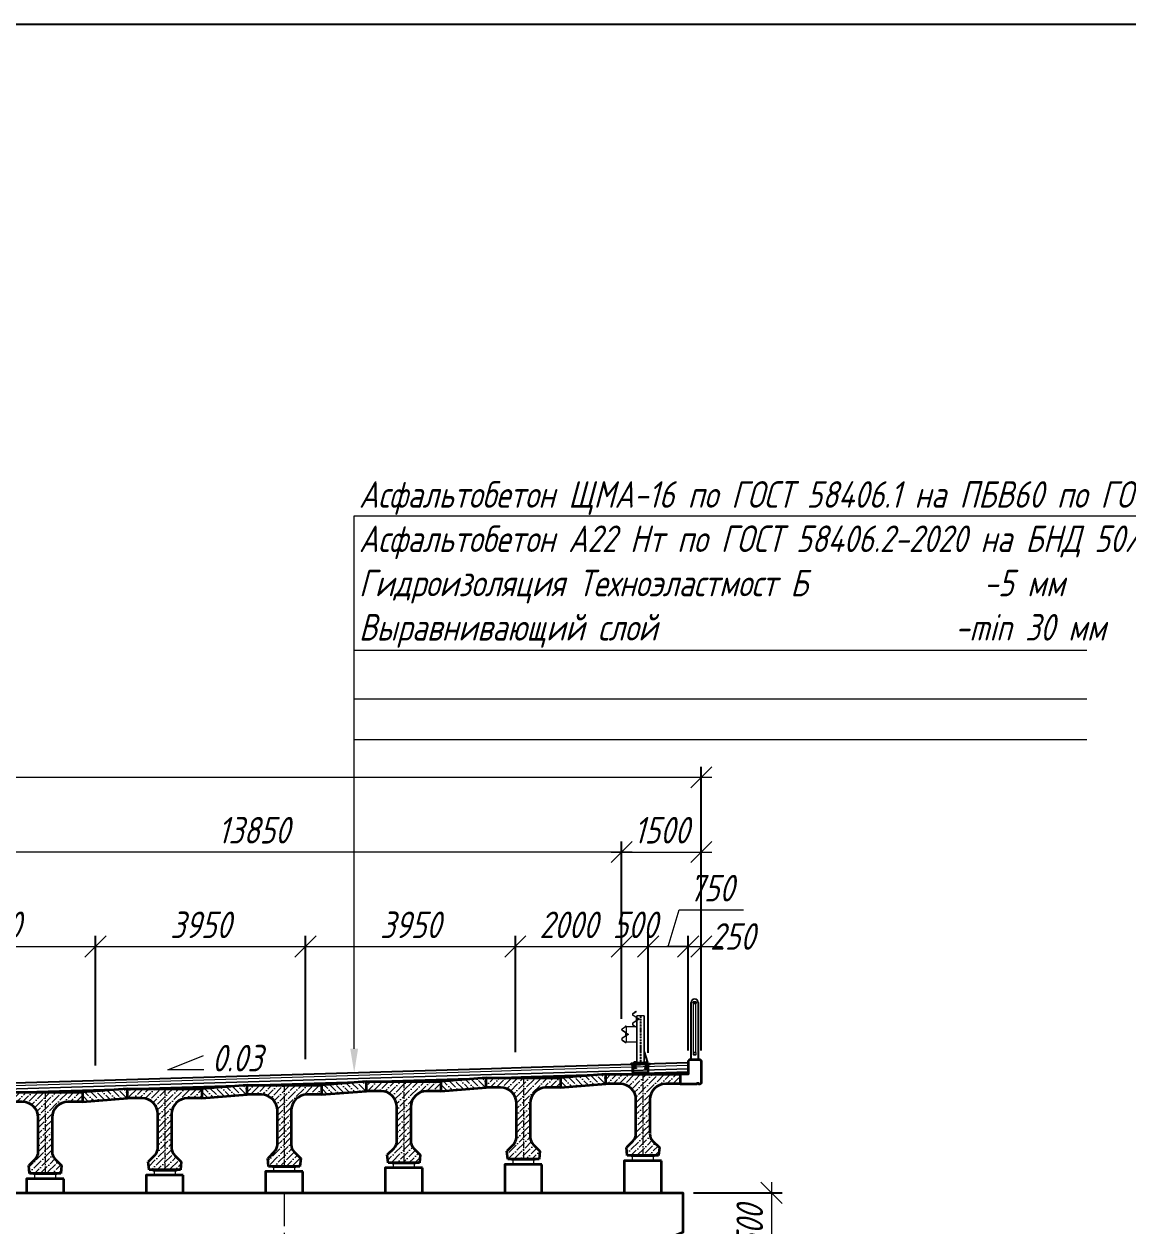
# Model space of a CAD drawing. Header units: millimetres. Extents: x 263685 to 14136308, y -2404013 to 2433772.
# Drawn here: x 7314400 to 7335177, y 38347 to 60973 of the extents above; entities that cross this region are included whole.
import ezdxf
from ezdxf import colors
from ezdxf.entities.mleader import LeaderData, LeaderLine
from ezdxf.math import Vec2, Vec3

# ---------------------------------------------------------------- set-up
doc = ezdxf.new("R2010")
doc.units = ezdxf.units.MM
for name, pattern in [('ACAD_ISO02W100', [15, 12, -3]), ('ACAD_ISO10W100', [18.5, 12, -3, 0.5, -3]), ('осевая', [2, 1.25, -0.25, 0.25, -0.25])]:
    doc.linetypes.add(name, pattern=pattern)
for name, color, linetype, lineweight in [('04_Невидимые', 3, 'Continuous', 13), ('1-Бетон', 106, 'Continuous', 35), ('1-Металл', 4, 'Continuous', 30), ('1-Тонкая', 5, 'Continuous', 20), ('1-Штриховка', 8, 'Continuous', 9), ('Б-Перила', 3, 'Continuous', 20), ('ИС_TXT', 4, 'Continuous', 18), ('ИС_Выноска', 3, 'Continuous', 18), ('ИС_Ось', 3, 'осевая', 18), ('ИС_Разм', 3, 'Continuous', 18), ('ИС_Размер', 3, 'Continuous', 18)]:
    doc.layers.add(name, color=color, linetype=linetype, lineweight=lineweight)
doc.layers.add('Красный поперечник', color=1, linetype='Continuous')
doc.styles.add('0', font='isocpeur.ttf', dxfattribs={"width": 0.8, "oblique": 15})
doc.styles.add('ISOCPEUR', font='isocpeur.ttf', dxfattribs={"width": 0.8, "oblique": 15, "height": 2.5})
doc.dimstyles.new('М200', dxfattribs={"dimscale": 200, "dimtxt": 2.5, "dimasz": 2, "dimexe": 1, "dimexo": 1, "dimgap": 0.8, "dimtad": 1, "dimdec": 0, "dimzin": 0, "dimdsep": 46, "dimtxsty": '0', "dimblk": 'OBLIQUE', "dimcen": 0.09, "dimdle": 1, "dimclrd": 256, "dimclre": 256, "dimclrt": 256, "dimadec": 4, "dimazin": 0, "dimtfac": 1, "dimtdec": 0, "dimtmove": 1, "dimatfit": 2, "dimfxl": 1, "dimtolj": 1, "dimtzin": 0, "dimlwd": -1, "dimarcsym": 0})

# ---------------------------------------------------------------- blocks, each defined once
blk = doc.blocks.new('1530')
at = {"layer": '1-Штриховка'}
h = blk.add_hatch(dxfattribs=at)
h.set_pattern_fill('ANSI36', color=256, scale=25, style=0)
h.set_pattern_definition([(45, (-1571632.81, 568569.22), (42.0949506, 154.348152), [198.4375, -39.6875, 0, -39.6875])])
h.paths.add_polyline_path([(130, -480), (130, -1117, 0.198927), (189, -1259), (310, -1380), (295, -1530), (-295, -1530), (-310, -1380), (-189, -1259, 0.198898), (-130, -1117), (-130, -480, 0.414214), (-430, -180), (-700, -180), (-700, 0), (700, 0), (700, -180), (430, -180, 0.414224)])
at = {"layer": '1-Бетон'}
for p, q in [((-700, 0), (700, 0)), ((-700, -180), (-700, 0)), ((-430, -180), (-700, -180)), ((700, -180), (430, -180)), ((700, 0), (700, -180)), ((-130, -1117), (-130, -480)), ((130, -480), (130, -1117)), ((-189, -1259), (-310, -1380)), ((189, -1259), (310, -1380)), ((-295, -1530), (-310, -1380)), ((295, -1530), (-295, -1530)), ((310, -1380), (295, -1530))]:
    blk.add_line(p, q, dxfattribs=at)
for centre, radius, start, end in [((-430, -480), 300, 0, 90), ((430, -480), 300, 90, 180), ((-330, -1117), 200, 315.0289, 359.9744), ((330, -1117), 200, 180.0256, 224.9711)]:
    blk.add_arc(centre, radius, start, end, dxfattribs=at)
at = {"layer": 'ИС_Ось', "ltscale": 100}
blk.add_line((0, 0), (0, -1530), dxfattribs=at)
blk = doc.blocks.new('БР09')
at = {"lineweight": 15}
for p, q in [((-783, 48), (-724, 91)), ((-722, -28), (-783, 15)), ((-780, 45), (-722, 88)), ((-720, -25), (-780, 18)), ((-709, -874), (-709, 6)), ((-569, 6), (-709, 6)), ((-702, -874), (-702, 6)), ((-576, 6), (-576, -874)), ((-569, 6), (-569, -874)), ((-985, -237), (-924, -193)), ((-982, -240), (-922, -196)), ((-911, -188), (-917, -189)), ((-910, -192), (-916, -193)), ((-911, -188), (-910, -192)), ((-709, -204), (-911, -204)), ((-911, -204), (-911, -484)), ((-907, -204), (-907, -484)), ((-722, -90), (-783, -133)), ((-783, -166), (-734, -202)), ((-720, -93), (-780, -136)), ((-780, -163), (-732, -199)), ((-713, -44), (-713, -74)), ((-699, -37), (-702, -37)), ((-702, -37), (-702, -81)), ((-702, -81), (-699, -81)), ((-699, -81), (-699, -37)), ((-684, -46), (-699, -46)), ((-688, -54), (-699, -54)), ((-688, -65), (-699, -65)), ((-684, -72), (-699, -72)), ((-684, -46), (-690, -46)), ((-684, -72), (-690, -72)), ((-683, -49), (-683, -69)), ((-683, -49), (-683, -69)), ((-675, -46), (-682, -46)), ((-675, -72), (-682, -72)), ((-674, -49), (-674, -69)), ((-662, -54), (-674, -54)), ((-662, -65), (-674, -65)), ((-662, -54), (-662, -65)), ((-924, -313), (-985, -270)), ((-924, -375), (-985, -418)), ((-985, -451), (-924, -496)), ((-922, -310), (-982, -267)), ((-922, -378), (-982, -421)), ((-982, -448), (-922, -492)), ((-915, -329), (-915, -359)), ((-917, -499), (-911, -500)), ((-916, -495), (-910, -496)), ((-911, -484), (-709, -484)), ((-911, -500), (-910, -496)), ((-755, -874), (-755, -864)), ((-723, -864), (-755, -864)), ((-755, -874), (-755, -864)), ((-729, -864), (-755, -864)), ((-739, -874), (-755, -874)), ((-723, -874), (-755, -874)), ((-746, -874), (-746, -864)), ((-746, -874), (-746, -864)), ((-746, -874), (-746, -864)), ((-746, -874), (-746, -864)), ((-732, -874), (-732, -864)), ((-732, -874), (-732, -864)), ((-732, -874), (-732, -864)), ((-732, -874), (-732, -864)), ((-732, -874), (-732, -864)), ((-732, -874), (-732, -864)), ((-732, -874), (-732, -864)), ((-732, -874), (-732, -864)), ((-732, -874), (-732, -864)), ((-732, -874), (-732, -864)), ((-725, -864), (-729, -864)), ((-723, -872), (-723, -864)), ((-723, -874), (-723, -866)), ((-723, -874), (-723, -866)), ((-723, -872), (-723, -866)), ((-723, -874), (-723, -866)), ((-723, -874), (-723, -866)), ((-555, -872), (-555, -864)), ((-555, -864), (-523, -864)), ((-555, -874), (-555, -866)), ((-555, -874), (-555, -866)), ((-555, -872), (-555, -866)), ((-555, -874), (-555, -866)), ((-555, -874), (-555, -866)), ((-555, -874), (-523, -874)), ((-553, -864), (-549, -864)), ((-549, -864), (-523, -864)), ((-546, -874), (-546, -864)), ((-546, -874), (-546, -864)), ((-546, -874), (-546, -864)), ((-546, -874), (-546, -864)), ((-546, -874), (-546, -864)), ((-546, -874), (-546, -864)), ((-546, -874), (-546, -864)), ((-546, -874), (-546, -864)), ((-546, -874), (-546, -864)), ((-546, -874), (-546, -864)), ((-539, -874), (-523, -874)), ((-532, -874), (-532, -864)), ((-532, -874), (-532, -864)), ((-532, -874), (-532, -864)), ((-532, -874), (-532, -864)), ((-523, -874), (-523, -864)), ((-523, -874), (-523, -864))]:
    blk.add_line(p, q, dxfattribs=at)
for p, q in [((-724, 91), (-722, 88)), ((-734, -202), (-732, -199))]:
    blk.add_line(p, q)
at = {"lineweight": 15, "ltscale": 5}
for p, q in [((-904, -322), (-907, -322)), ((-907, -322), (-907, -366)), ((-907, -366), (-904, -366)), ((-904, -366), (-904, -322))]:
    blk.add_line(p, q, dxfattribs=at)
at = {"color": 7, "lineweight": 15}
for p, q in [((-890, -331), (-904, -331)), ((-893, -339), (-904, -339)), ((-893, -350), (-904, -350)), ((-890, -357), (-904, -357)), ((-890, -331), (-895, -331)), ((-890, -357), (-895, -357)), ((-889, -334), (-889, -354)), ((-889, -334), (-889, -354)), ((-881, -331), (-888, -331)), ((-881, -357), (-888, -357)), ((-880, -334), (-880, -354)), ((-868, -339), (-880, -339)), ((-868, -350), (-880, -350)), ((-868, -339), (-868, -350))]:
    blk.add_line(p, q, dxfattribs=at)
at = {"color": 3, "linetype": 'ACAD_ISO02W100', "lineweight": 15, "ltscale": 2}
for p, q in [((-752, -894), (-752, -914)), ((-750, -894), (-750, -914)), ((-728, -894), (-728, -914)), ((-726, -894), (-726, -914)), ((-552, -894), (-552, -914)), ((-550, -894), (-550, -914)), ((-528, -894), (-528, -914)), ((-526, -894), (-526, -914)), ((-751, -914), (-751, -974)), ((-727, -914), (-727, -974)), ((-551, -914), (-551, -974)), ((-527, -914), (-527, -974))]:
    blk.add_line(p, q, dxfattribs=at)
at = {"linetype": 'ACAD_ISO10W100', "ltscale": 2.5}
for p, q in [((-739, -888), (-739, -986)), ((-539, -888), (-539, -986))]:
    blk.add_line(p, q, dxfattribs=at)
at = {"linetype": 'Continuous'}
for p, q in [((-789, -1064), (-789, -914)), ((-489, -1064), (-789, -1064)), ((-779, -914), (-779, -1064)), ((-499, -914), (-499, -1064)), ((-489, -1064), (-489, -914))]:
    blk.add_line(p, q, dxfattribs=at)
at = {"linetype": 'ACAD_ISO10W100', "ltscale": 3}
blk.add_lwpolyline([(-639, 6), (-639, -874)], dxfattribs=at)
at = {"lineweight": 15}
blk.add_lwpolyline([(-713, -44), (-716, -44, 0.414214), (-722, -50), (-722, -57), (-719, -57), (-719, -61), (-722, -61), (-722, -68, 0.414214), (-716, -74), (-713, -74), (-713, -44)], format="xyb", dxfattribs=at)
at = {"color": 7, "lineweight": 15}
blk.add_lwpolyline([(-915, -329), (-918, -329, 0.414214), (-924, -335), (-924, -342), (-921, -342), (-921, -346), (-924, -346), (-924, -353, 0.414214), (-918, -359), (-915, -359), (-915, -329)], format="xyb", dxfattribs=at)
blk.add_lwpolyline([(-569, -676), (-509, -874)])
at = {"linetype": 'Continuous'}
for points in [[(-639, -894), (-814, -894), (-814, -914), (-639, -914)], [(-639, -894), (-464, -894), (-464, -914), (-639, -914)]]:
    blk.add_lwpolyline(points, dxfattribs=at)
blk.add_lwpolyline([(-464, -914), (-814, -914), (-814, -894), (-464, -894)], close=True, dxfattribs=at)
at = {"lineweight": 15}
blk.add_lwpolyline([(-779, -894), (-499, -894), (-499, -874), (-779, -874)], close=True, dxfattribs=at)
at = {"color": 3, "linetype": 'ACAD_ISO02W100', "lineweight": 15, "ltscale": 2}
for points in [[(-764, -974), (-714, -974), (-714, -984), (-764, -984)], [(-753, -914), (-725, -914), (-725, -974), (-753, -974)], [(-514, -974), (-564, -974), (-564, -984), (-514, -984)], [(-525, -914), (-553, -914), (-553, -974), (-525, -974)]]:
    blk.add_lwpolyline(points, close=True, dxfattribs=at)
at = {"lineweight": 15}
for centre, radius, start, end in [((-772, 31), 20, 122.4532, 237.5468), ((-772, 31), 16, 122.4532, 237.5468), ((-913, -209), 20, 101.3099, 126.1874), ((-913, -209), 16, 101.3099, 126.1874), ((-772, -150), 20, 122.4532, 237.5468), ((-772, -150), 16, 122.4532, 237.5468), ((-733, -45), 20, 0, 57.5468), ((-733, -73), 20, 302.4532, 0), ((-733, -45), 24, 0, 57.5468), ((-733, -73), 24, 302.4532, 0), ((-974, -254), 20, 122.4532, 237.5468), ((-974, -254), 16, 122.4532, 237.5468), ((-935, -330), 20, 0, 57.5468), ((-935, -330), 24, 0, 57.5468), ((-913, -479), 20, 233.8126, 258.6901), ((-913, -479), 16, 233.8126, 258.6901), ((-753, -866), 2, 90, 180), ((-753, -872), 2, 180, 270), ((-748, -866), 2, 0, 90), ((-748, -872), 2, 270, 0), ((-744, -866), 2, 90, 180), ((-744, -872), 2, 180, 270), ((-734, -866), 2, 0, 90), ((-734, -872), 2, 270, 0), ((-730, -866), 2, 90, 180), ((-730, -872), 2, 180, 270), ((-725, -866), 2, 359.9996, 90), ((-725, -872), 2, 270, 0), ((-553, -866), 2, 90, 180.0004), ((-553, -872), 2, 180, 270), ((-548, -866), 2, 0, 90), ((-548, -872), 2, 270, 0), ((-544, -866), 2, 90, 180), ((-544, -872), 2, 180, 270), ((-534, -866), 2, 0, 90), ((-534, -872), 2, 270, 0), ((-530, -866), 2, 90, 180), ((-530, -872), 2, 180, 270), ((-525, -866), 2, 0, 90), ((-525, -872), 2, 270, 0)]:
    blk.add_arc(centre, radius, start, end, dxfattribs=at)
at = {"lineweight": 15, "ltscale": 0.2}
for centre, radius, start, end in [((-974, -435), 20, 122.4532, 237.5468), ((-974, -435), 16, 122.4532, 237.5468), ((-935, -358), 20, 302.4532, 0), ((-935, -358), 24, 302.4532, 0)]:
    blk.add_arc(centre, radius, start, end, dxfattribs=at)
at = {"lineweight": 15, "extrusion": (0, 0, -1)}
for centre, major_axis, start_param, end_param in [((-688, -49), (-3.23, 3.23), 2.356194, 3.926991), ((-688, -58), (3.23, 3.23), -0.785398, 0.785398), ((-688, -60), (-3.23, 3.23), 2.356194, 3.926991), ((-688, -69), (3.23, 3.23), -0.785398, 0.785398), ((-688, -49), (-3.23, 3.23), 1.691386, 2.356194), ((-688, -69), (3.23, 3.23), 0.785398, 1.450207), ((-679, -49), (3.23, 3.23), 3.926991, 4.5918), ((-679, -49), (-3.23, 3.23), 3.926991, 5.497787), ((-679, -58), (3.23, 3.23), 3.926991, 5.497787), ((-679, -60), (-3.23, 3.23), 3.926991, 5.497787), ((-679, -69), (3.23, 3.23), 3.926991, 5.497787), ((-679, -69), (-3.23, 3.23), 4.832978, 5.497787), ((-679, -49), (3.23, 3.23), 0.785398, 2.356194), ((-679, -58), (-3.23, 3.23), 0.785398, 2.356194), ((-679, -60), (3.23, 3.23), 0.785398, 2.356194), ((-679, -69), (-3.23, 3.23), 0.785398, 2.356194), ((-679, -49), (-3.23, 3.23), 1.691386, 2.356194), ((-679, -69), (3.23, 3.23), 0.785398, 1.450207)]:
    blk.add_ellipse(centre, major_axis=major_axis, ratio=1, start_param=start_param, end_param=end_param, dxfattribs=at)
at = {"color": 7, "lineweight": 15, "extrusion": (0, 0, -1)}
for centre, major_axis, start_param, end_param in [((-893, -334), (-3.23, 3.23), 2.356194, 3.926991), ((-893, -343), (3.23, 3.23), -0.785398, 0.785398), ((-893, -345), (-3.23, 3.23), 2.356194, 3.926991), ((-893, -354), (3.23, 3.23), -0.785398, 0.785398), ((-893, -334), (-3.23, 3.23), 1.691386, 2.356194), ((-893, -354), (3.23, 3.23), 0.785398, 1.450207), ((-884, -334), (3.23, 3.23), 3.926991, 4.5918), ((-884, -334), (-3.23, 3.23), 3.926991, 5.497787), ((-884, -343), (3.23, 3.23), 3.926991, 5.497787), ((-884, -345), (-3.23, 3.23), 3.926991, 5.497787), ((-884, -354), (3.23, 3.23), 3.926991, 5.497787), ((-884, -354), (-3.23, 3.23), 4.832978, 5.497787), ((-884, -334), (3.23, 3.23), 0.785398, 2.356194), ((-884, -343), (-3.23, 3.23), 0.785398, 2.356194), ((-884, -345), (3.23, 3.23), 0.785398, 2.356194), ((-884, -354), (-3.23, 3.23), 0.785398, 2.356194), ((-884, -334), (-3.23, 3.23), 1.691386, 2.356194), ((-884, -354), (3.23, 3.23), 0.785398, 1.450207)]:
    blk.add_ellipse(centre, major_axis=major_axis, ratio=1, start_param=start_param, end_param=end_param, dxfattribs=at)
blk = doc.blocks.new('_OBLIQUE')
at = {"color": 0, "linetype": 'ByBlock', "lineweight": -2}
blk.add_line((0.5, 0.5), (-0.5, -0.5), dxfattribs=at)
blk = doc.blocks.new('*D1061')
at = {"layer": 'Defpoints', "color": 0, "linetype": 'Continuous', "transparency": 16777216}
for p in [(7315747, 43606), (7311797, 41061), (7315747, 41167)]:
    blk.add_point(p, dxfattribs=at)
at = {"layer": 'ИС_Размер', "lineweight": -2, "transparency": 16777216}
for p, q in [((7311797, 41261), (7311797, 43806)), ((7315747, 41367), (7315747, 43806))]:
    blk.add_line(p, q, dxfattribs=at)
at = {"layer": 'ИС_Размер', "transparency": 16777216}
blk.add_line((7311597, 43606), (7315947, 43606), dxfattribs=at)
at = {"layer": 'ИС_Размер', "linetype": 'Continuous', "transparency": 16777216, "xscale": 400, "yscale": 400, "zscale": 400, "rotation": 180}
blk.add_blockref('_OBLIQUE', (7311797, 43606), dxfattribs=at)
at = {"layer": 'ИС_Размер', "linetype": 'Continuous', "transparency": 16777216, "xscale": 400, "yscale": 400, "zscale": 400}
blk.add_blockref('_OBLIQUE', (7315747, 43606), dxfattribs=at)
at = {"layer": 'ИС_Размер', "linetype": 'Continuous', "transparency": 16777216, "insert": (7313772, 44016), "char_height": 500, "attachment_point": 5, "style": '0'}
blk.add_mtext('\\A1;3950', dxfattribs=at)
blk = doc.blocks.new('*D1062')
at = {"layer": 'Defpoints', "color": 0, "linetype": 'Continuous', "transparency": 16777216}
for p in [(7319697, 43606), (7319697, 41290), (7315747, 41167)]:
    blk.add_point(p, dxfattribs=at)
at = {"layer": 'ИС_Размер', "lineweight": -2, "transparency": 16777216}
for p, q in [((7315747, 41367), (7315747, 43806)), ((7319697, 41490), (7319697, 43806))]:
    blk.add_line(p, q, dxfattribs=at)
at = {"layer": 'ИС_Размер', "transparency": 16777216}
blk.add_line((7315547, 43606), (7319897, 43606), dxfattribs=at)
at = {"layer": 'ИС_Размер', "linetype": 'Continuous', "transparency": 16777216, "xscale": 400, "yscale": 400, "zscale": 400, "rotation": 180}
blk.add_blockref('_OBLIQUE', (7315747, 43606), dxfattribs=at)
at = {"layer": 'ИС_Размер', "linetype": 'Continuous', "transparency": 16777216, "xscale": 400, "yscale": 400, "zscale": 400}
blk.add_blockref('_OBLIQUE', (7319697, 43606), dxfattribs=at)
at = {"layer": 'ИС_Размер', "linetype": 'Continuous', "transparency": 16777216, "insert": (7317722, 44016), "char_height": 500, "attachment_point": 5, "style": '0'}
blk.add_mtext('\\A1;3950', dxfattribs=at)
blk = doc.blocks.new('*D1063')
at = {"layer": 'Defpoints', "color": 0, "linetype": 'Continuous', "transparency": 16777216}
for p in [(7325647, 43606), (7325647, 42049), (7323647, 41417)]:
    blk.add_point(p, dxfattribs=at)
at = {"layer": 'ИС_Размер', "lineweight": -2, "transparency": 16777216}
for p, q in [((7323647, 41617), (7323647, 43806)), ((7325647, 42249), (7325647, 43806))]:
    blk.add_line(p, q, dxfattribs=at)
at = {"layer": 'ИС_Размер', "transparency": 16777216}
blk.add_line((7323447, 43606), (7325847, 43606), dxfattribs=at)
at = {"layer": 'ИС_Размер', "linetype": 'Continuous', "transparency": 16777216, "xscale": 400, "yscale": 400, "zscale": 400, "rotation": 180}
blk.add_blockref('_OBLIQUE', (7323647, 43606), dxfattribs=at)
at = {"layer": 'ИС_Размер', "linetype": 'Continuous', "transparency": 16777216, "xscale": 400, "yscale": 400, "zscale": 400}
blk.add_blockref('_OBLIQUE', (7325647, 43606), dxfattribs=at)
at = {"layer": 'ИС_Размер', "linetype": 'Continuous', "transparency": 16777216, "insert": (7324647, 44016), "char_height": 500, "attachment_point": 5, "style": '0'}
blk.add_mtext('\\A1;2000', dxfattribs=at)
blk = doc.blocks.new('*D1064')
at = {"layer": 'Defpoints', "color": 0, "transparency": 16777216}
for p in [(7327147, 43606), (7326897, 41452), (7327147, 41452)]:
    blk.add_point(p, dxfattribs=at)
at = {"layer": 'ИС_Размер', "lineweight": -2, "transparency": 16777216}
for p, q in [((7326897, 41652), (7326897, 43806)), ((7327147, 41652), (7327147, 43806))]:
    blk.add_line(p, q, dxfattribs=at)
at = {"layer": 'ИС_Размер', "transparency": 16777216}
for p, q in [((7326897, 43606), (7326497, 43606)), ((7326897, 43606), (7327147, 43606)), ((7327147, 43606), (7327547, 43606))]:
    blk.add_line(p, q, dxfattribs=at)
at = {"layer": 'ИС_Размер', "transparency": 16777216, "xscale": 400, "yscale": 400, "zscale": 400}
blk.add_blockref('_OBLIQUE', (7326897, 43606), dxfattribs=at)
at = {"layer": 'ИС_Размер', "transparency": 16777216, "xscale": 400, "yscale": 400, "zscale": 400, "rotation": 180}
blk.add_blockref('_OBLIQUE', (7327147, 43606), dxfattribs=at)
at = {"layer": 'ИС_Размер', "transparency": 16777216, "insert": (7327734, 43797), "char_height": 500, "attachment_point": 5, "style": '0'}
blk.add_mtext('\\A1;250', dxfattribs=at)
blk = doc.blocks.new('*D1065')
at = {"layer": 'Defpoints', "color": 0, "transparency": 16777216}
for p in [(7326147, 43606), (7325647, 42049), (7326147, 41409)]:
    blk.add_point(p, dxfattribs=at)
at = {"layer": 'ИС_Размер', "lineweight": -2, "transparency": 16777216}
for p, q in [((7325647, 42249), (7325647, 43806)), ((7326147, 41609), (7326147, 43806))]:
    blk.add_line(p, q, dxfattribs=at)
at = {"layer": 'ИС_Размер', "transparency": 16777216}
blk.add_line((7325447, 43606), (7326347, 43606), dxfattribs=at)
at = {"layer": 'ИС_Размер', "transparency": 16777216, "xscale": 400, "yscale": 400, "zscale": 400, "rotation": 180}
blk.add_blockref('_OBLIQUE', (7325647, 43606), dxfattribs=at)
at = {"layer": 'ИС_Размер', "transparency": 16777216, "xscale": 400, "yscale": 400, "zscale": 400}
blk.add_blockref('_OBLIQUE', (7326147, 43606), dxfattribs=at)
at = {"layer": 'ИС_Размер', "transparency": 16777216, "insert": (7325897, 44016), "char_height": 500, "attachment_point": 5, "style": '0'}
blk.add_mtext('\\A1;500', dxfattribs=at)
blk = doc.blocks.new('*D1066')
at = {"layer": 'Defpoints', "color": 0, "transparency": 16777216}
for p in [(7326897, 43606), (7326147, 41409), (7326897, 41452)]:
    blk.add_point(p, dxfattribs=at)
at = {"layer": 'ИС_Размер', "transparency": 16777216}
for p, q in [((7326522, 43606), (7326729, 44296)), ((7326729, 44296), (7327943, 44296)), ((7325947, 43606), (7327097, 43606))]:
    blk.add_line(p, q, dxfattribs=at)
at = {"layer": 'ИС_Размер', "lineweight": -2, "transparency": 16777216}
for p, q in [((7326147, 41609), (7326147, 43806)), ((7326897, 41652), (7326897, 43806))]:
    blk.add_line(p, q, dxfattribs=at)
at = {"layer": 'ИС_Размер', "transparency": 16777216, "xscale": 400, "yscale": 400, "zscale": 400, "rotation": 180}
blk.add_blockref('_OBLIQUE', (7326147, 43606), dxfattribs=at)
at = {"layer": 'ИС_Размер', "transparency": 16777216, "xscale": 400, "yscale": 400, "zscale": 400}
blk.add_blockref('_OBLIQUE', (7326897, 43606), dxfattribs=at)
at = {"layer": 'ИС_Размер', "transparency": 16777216, "insert": (7327336, 44706), "char_height": 500, "attachment_point": 5, "style": '0'}
blk.add_mtext('\\A1;750', dxfattribs=at)
blk = doc.blocks.new('*D1067')
at = {"layer": 'Defpoints', "color": 0, "linetype": 'Continuous', "transparency": 16777216}
for p in [(7327147, 46793), (7295697, 41553), (7327147, 41452)]:
    blk.add_point(p, dxfattribs=at)
at = {"layer": 'ИС_Размер', "lineweight": -2, "transparency": 16777216}
for p, q in [((7295697, 41753), (7295697, 46993)), ((7327147, 41652), (7327147, 46993))]:
    blk.add_line(p, q, dxfattribs=at)
at = {"layer": 'ИС_Размер', "transparency": 16777216}
blk.add_line((7295497, 46793), (7327347, 46793), dxfattribs=at)
at = {"layer": 'ИС_Размер', "linetype": 'Continuous', "transparency": 16777216, "xscale": 400, "yscale": 400, "zscale": 400, "rotation": 180}
blk.add_blockref('_OBLIQUE', (7295697, 46793), dxfattribs=at)
at = {"layer": 'ИС_Размер', "linetype": 'Continuous', "transparency": 16777216, "xscale": 400, "yscale": 400, "zscale": 400}
blk.add_blockref('_OBLIQUE', (7327147, 46793), dxfattribs=at)
at = {"layer": 'ИС_Размер', "linetype": 'Continuous', "transparency": 16777216, "insert": (7311422, 47203), "char_height": 500, "attachment_point": 5, "style": '0'}
blk.add_mtext('\\A1;31450', dxfattribs=at)
blk = doc.blocks.new('*D1068')
at = {"layer": 'Defpoints', "color": 0, "linetype": 'Continuous', "transparency": 16777216}
for p in [(7311797, 45387), (7325647, 42049), (7311797, 41061)]:
    blk.add_point(p, dxfattribs=at)
at = {"layer": 'ИС_Размер', "lineweight": -2, "transparency": 16777216}
for p, q in [((7311797, 41261), (7311797, 45587)), ((7325647, 42249), (7325647, 45587))]:
    blk.add_line(p, q, dxfattribs=at)
at = {"layer": 'ИС_Размер', "transparency": 16777216}
blk.add_line((7325847, 45387), (7311597, 45387), dxfattribs=at)
at = {"layer": 'ИС_Размер', "linetype": 'Continuous', "transparency": 16777216, "xscale": 400, "yscale": 400, "zscale": 400, "rotation": 180}
blk.add_blockref('_OBLIQUE', (7311797, 45387), dxfattribs=at)
at = {"layer": 'ИС_Размер', "linetype": 'Continuous', "transparency": 16777216, "xscale": 400, "yscale": 400, "zscale": 400}
blk.add_blockref('_OBLIQUE', (7325647, 45387), dxfattribs=at)
at = {"layer": 'ИС_Размер', "linetype": 'Continuous', "transparency": 16777216, "insert": (7318722, 45797), "char_height": 500, "attachment_point": 5, "style": '0'}
blk.add_mtext('\\A1;13850', dxfattribs=at)
blk = doc.blocks.new('ПО')
at = {"layer": '1-Металл'}
blk.add_lwpolyline([(100, 0), (100, 10), (-100, 10), (-100, 0)], close=True, dxfattribs=at)
at = {"layer": 'Б-Перила'}
for p, q in [((-70, 10), (-70, 1080)), ((-62, 10), (-62, 1080)), ((-30, 1070), (-30, 1090)), ((-25, 1070), (-25, 1090)), ((-20, 1100), (20, 1100)), ((-20, 1095), (20, 1095)), ((20, 1065), (-20, 1065)), ((20, 1060), (-20, 1060)), ((-19, 138), (-19, 1060)), ((19, 138), (19, 1060)), ((25, 1090), (25, 1070)), ((30, 1090), (30, 1070)), ((62, 1080), (62, 10)), ((70, 1080), (70, 10)), ((-30, 128), (-30, 108)), ((-25, 128), (-25, 108)), ((20, 138), (-20, 138)), ((20, 133), (-20, 133)), ((-20, 103), (20, 103)), ((-20, 98), (20, 98)), ((-19, 138), (19, 138)), ((25, 108), (25, 128)), ((30, 108), (30, 128))]:
    blk.add_line(p, q, dxfattribs=at)
for centre, radius, start, end in [((0, 1080), 70, 90, 180), ((0, 1080), 62, 90, 180), ((0, 1080), 70, 360, 90), ((0, 1080), 62, 0, 90), ((-20, 1090), 10, 90, 180), ((-20, 1070), 10, 180, 270), ((-20, 1090), 5, 90, 180), ((-20, 1070), 5, 180, 270), ((20, 1090), 10, 0, 90), ((20, 1090), 5, 0, 90), ((20, 1070), 10, 270, 0), ((20, 1070), 5, 270, 0), ((-20, 128), 10, 90, 180), ((-20, 108), 10, 180, 270), ((-20, 128), 5, 90, 180), ((-20, 108), 5, 180, 270), ((20, 128), 10, 0, 90), ((20, 128), 5, 0, 90), ((20, 108), 10, 270, 0), ((20, 108), 5, 270, 0)]:
    blk.add_arc(centre, radius, start, end, dxfattribs=at)
blk = doc.blocks.new('*D1078')
at = {"layer": 'Defpoints', "color": 0, "linetype": 'Continuous', "transparency": 16777216}
for p in [(7323647, 43606), (7323647, 41417), (7319697, 41290)]:
    blk.add_point(p, dxfattribs=at)
at = {"layer": 'ИС_Размер', "lineweight": -2, "transparency": 16777216}
for p, q in [((7319697, 41490), (7319697, 43806)), ((7323647, 41617), (7323647, 43806))]:
    blk.add_line(p, q, dxfattribs=at)
at = {"layer": 'ИС_Размер', "transparency": 16777216}
blk.add_line((7319497, 43606), (7323847, 43606), dxfattribs=at)
at = {"layer": 'ИС_Размер', "linetype": 'Continuous', "transparency": 16777216, "xscale": 400, "yscale": 400, "zscale": 400, "rotation": 180}
blk.add_blockref('_OBLIQUE', (7319697, 43606), dxfattribs=at)
at = {"layer": 'ИС_Размер', "linetype": 'Continuous', "transparency": 16777216, "xscale": 400, "yscale": 400, "zscale": 400}
blk.add_blockref('_OBLIQUE', (7323647, 43606), dxfattribs=at)
at = {"layer": 'ИС_Размер', "linetype": 'Continuous', "transparency": 16777216, "insert": (7321672, 44016), "char_height": 500, "attachment_point": 5, "style": '0'}
blk.add_mtext('\\A1;3950', dxfattribs=at)
blk = doc.blocks.new('*D1148')
at = {"layer": 'Defpoints', "color": 0, "linetype": 'Continuous', "transparency": 16777216}
for p in [(7326797, 38972, 5778), (7324897, 37472, 5778), (7328468, 37472)]:
    blk.add_point(p, dxfattribs=at)
at = {"layer": 'ИС_Размер', "transparency": 16777216}
blk.add_line((7328468, 39172), (7328468, 37272), dxfattribs=at)
at = {"layer": 'ИС_Размер', "lineweight": -2, "transparency": 16777216}
for p, q in [((7326997, 38972), (7328668, 38972)), ((7325097, 37472), (7328668, 37472))]:
    blk.add_line(p, q, dxfattribs=at)
at = {"layer": 'ИС_Размер', "linetype": 'Continuous', "transparency": 16777216, "xscale": 400, "yscale": 400, "zscale": 400}
for p, rotation in [((7328468, 38972), 90), ((7328468, 37472), 270)]:
    blk.add_blockref('_OBLIQUE', p, dxfattribs=dict(at, rotation=rotation))
at = {"layer": 'ИС_Размер', "linetype": 'Continuous', "transparency": 16777216, "insert": (7328058, 38222), "char_height": 500, "attachment_point": 5, "rotation": 90, "style": '0'}
blk.add_mtext('\\A1;1500', dxfattribs=at)
blk = doc.blocks.new('*D1080')
at = {"layer": 'Defpoints', "color": 0, "linetype": 'Continuous', "transparency": 16777216}
for p in [(7327147, 45387), (7325647, 43606, 5778), (7327147, 43606, 5778)]:
    blk.add_point(p, dxfattribs=at)
at = {"layer": 'ИС_Размер', "lineweight": -2, "transparency": 16777216}
for p, q in [((7325647, 43806), (7325647, 45587)), ((7327147, 43806), (7327147, 45587))]:
    blk.add_line(p, q, dxfattribs=at)
at = {"layer": 'ИС_Размер', "transparency": 16777216}
blk.add_line((7325447, 45387), (7327347, 45387), dxfattribs=at)
at = {"layer": 'ИС_Размер', "linetype": 'Continuous', "transparency": 16777216, "xscale": 400, "yscale": 400, "zscale": 400, "rotation": 180}
blk.add_blockref('_OBLIQUE', (7325647, 45387), dxfattribs=at)
at = {"layer": 'ИС_Размер', "linetype": 'Continuous', "transparency": 16777216, "xscale": 400, "yscale": 400, "zscale": 400}
blk.add_blockref('_OBLIQUE', (7327147, 45387), dxfattribs=at)
at = {"layer": 'ИС_Размер', "linetype": 'Continuous', "transparency": 16777216, "insert": (7326397, 45797), "char_height": 500, "attachment_point": 5, "style": '0'}
blk.add_mtext('\\A1;1500', dxfattribs=at)

msp = doc.modelspace()

# ---------------------------------------------------------------- hatches: boundary and pattern name
at = {"layer": '1-Штриховка'}
h = msp.add_hatch(dxfattribs=at)
h.set_pattern_fill('ANSI36', color=256, scale=25, angle=90, style=0)
h.set_pattern_definition([(135, (1596024.92, -5210950.3), (-154.3481521, 42.0949506), [198.4375, -39.6875, 0, -39.6875])])
h.paths.add_polyline_path([(7325347.2882, 41201.8216), (7324497.2882, 41134.3216), (7324497.2882, 40954.3216), (7325347.2882, 41021.8216)])
h = msp.add_hatch(dxfattribs=at)
h.set_pattern_fill('ANSI36', color=256, scale=25, angle=90, style=0)
h.set_pattern_definition([(135, (1589274.92, -5211152.8), (-154.3481521, 42.0949506), [198.4375, -39.6875, 0, -39.6875])])
h.paths.add_polyline_path([(7318597.2882, 40999.3216), (7317747.2882, 40931.8216), (7317747.2882, 40751.8216), (7318597.2882, 40819.3216)])
h = msp.add_hatch(dxfattribs=at)
h.set_pattern_fill('ANSI36', color=256, scale=25, angle=90, style=0)
h.set_pattern_definition([(135, (1591524.92, -5211085.3), (-154.3481521, 42.0949506), [198.4375, -39.6875, 0, -39.6875])])
h.paths.add_polyline_path([(7320847.2882, 41066.8216), (7319997.2882, 40999.3216), (7319997.2882, 40819.3216), (7320847.2882, 40886.8216)])
h = msp.add_hatch(dxfattribs=at)
h.set_pattern_fill('ANSI36', color=256, scale=25, angle=90, style=0)
h.set_pattern_definition([(135, (1593774.92, -5211017.8), (-154.3481521, 42.0949506), [198.4375, -39.6875, 0, -39.6875])])
h.paths.add_polyline_path([(7323097.2882, 41134.3216), (7322247.2882, 41066.8216), (7322247.2882, 40886.8216), (7323097.2882, 40954.3216)])
h = msp.add_hatch(dxfattribs=at)
h.set_pattern_fill('ANSI36', color=256, scale=25, angle=90, style=0)
h.set_pattern_definition([(135, (1587024.92, -5211220.3), (-154.3481521, 42.0949506), [198.4375, -39.6875, 0, -39.6875])])
h.paths.add_polyline_path([(7316347.2882, 40931.8216), (7315497.2882, 40864.3216), (7315497.2882, 40684.3216), (7316347.2882, 40751.8216)])

# ---------------------------------------------------------------- linework, layer by layer
at = {"color": 1}
msp.add_lwpolyline([(7283328.9957, 60973.4665), (7359916.2303, 60973.4665), (7359916.2303, -10235.03), (7283328.9957, -10235.03)], close=True, dxfattribs=at)
at = {"layer": '04_Невидимые', "elevation": 5778.159}
for points in [[(7324017.2882, 39584.3216), (7323577.2882, 39584.3216), (7323577.2882, 39604.3216), (7324017.2882, 39604.3216)], [(7326267.2882, 39651.8216), (7325827.2882, 39651.8216), (7325827.2882, 39671.8216), (7326267.2882, 39671.8216)], [(7317267.2882, 39381.8216), (7316827.2882, 39381.8216), (7316827.2882, 39401.8216), (7317267.2882, 39401.8216)], [(7319517.2882, 39449.3216), (7319077.2882, 39449.3216), (7319077.2882, 39469.3216), (7319517.2882, 39469.3216)], [(7321767.2882, 39516.8216), (7321327.2882, 39516.8216), (7321327.2882, 39536.8216), (7321767.2882, 39536.8216)], [(7315017.2882, 39314.3216), (7314577.2882, 39314.3216), (7314577.2882, 39334.3216), (7315017.2882, 39334.3216)]]:
    msp.add_lwpolyline(points, close=True, dxfattribs=at)
at = {"layer": '1-Бетон', "elevation": 5778.159}
msp.add_lwpolyline([(7326747.2882, 41021.8216), (7327066.8712, 41021.8216, -1), (7327096.8712, 41021.8216), (7327127.1401, 41021.8216), (7327147.1401, 41041.8216), (7327147.1401, 41451.8216), (7327127.1401, 41471.8216), (7326917.1401, 41471.8216), (7326897.1401, 41451.6944), (7326897.1401, 41201.8216), (7326747.2882, 41201.8216)], format="xyb", dxfattribs=at)
for points in [[(7324497.2882, 40954.3216), (7325347.2882, 41021.8216), (7325347.2882, 41201.8216), (7324497.2882, 41134.3216)], [(7317747.2882, 40751.8216), (7318597.2882, 40819.3216), (7318597.2882, 40999.3216), (7317747.2882, 40931.8216)], [(7319997.2882, 40819.3216), (7320847.2882, 40886.8216), (7320847.2882, 41066.8216), (7319997.2882, 40999.3216)], [(7322247.2882, 40886.8216), (7323097.2882, 40954.3216), (7323097.2882, 41134.3216), (7322247.2882, 41066.8216)], [(7315497.2882, 40684.3216), (7316347.2882, 40751.8216), (7316347.2882, 40931.8216), (7315497.2882, 40864.3216)], [(7319647.2882, 39371.3216), (7318947.2882, 39371.3216), (7318947.1104, 38972.3113), (7319647.1104, 38972.3113)], [(7321897.2882, 39438.8216), (7321197.2882, 39438.8216), (7321197.2882, 38972.3113), (7321897.2882, 38972.3113)], [(7324147.2882, 39506.3216), (7323447.2882, 39506.3216), (7323447.2882, 38972.3113), (7324147.2882, 38972.3113)], [(7326397.2882, 39573.8216), (7325697.2882, 39573.8216), (7325697.2882, 38972.3113), (7326397.2882, 38972.3113)], [(7315147.2882, 39236.3216), (7314447.2882, 39236.3216), (7314447.2882, 38972.3113), (7315147.2882, 38972.3113)], [(7317397.2882, 39303.8216), (7316697.2882, 39303.8216), (7316697.2882, 38972.3113), (7317397.2882, 38972.3113)]]:
    msp.add_lwpolyline(points, close=True, dxfattribs=at)
msp.add_lwpolyline([(7311797.1993, 38972.3113), (7326797.0215, 38972.3113), (7326796.8437, 38222.3113), (7324896.6658, 37472.3113), (7313696.8437, 37472.3113), (7311797.0215, 38222.3113), (7311797.1993, 38972.3113)], dxfattribs=at)
at = {"layer": '1-Тонкая', "elevation": 5778.159}
for points in [[(7295947.0803, 40425.3113), (7297897.4828, 40503.3274), (7298647.4828, 40525.8274), (7302597.4828, 40644.3274), (7307547.4828, 40792.8274), (7309447.4828, 40849.8274), (7310547.4828, 40882.8274), (7315497.4828, 41031.3274), (7319447.4828, 41149.8274), (7323197.4828, 41262.3274), (7323947.4828, 41284.8274), (7326897.1402, 41373.3171)], [(7295947.0803, 40365.3113), (7297897.4828, 40443.3274), (7298647.4828, 40465.8274), (7302597.4828, 40584.3274), (7307547.4828, 40732.8274), (7309447.4828, 40789.8274), (7310547.4828, 40822.8274), (7315497.4828, 40971.3274), (7319447.4828, 41089.8274), (7323197.4828, 41202.3274), (7323947.4828, 41224.8274), (7326897.1402, 41313.3171)], [(7295947.0803, 40360.3113), (7297897.4828, 40438.3274), (7298647.4828, 40460.8274), (7302597.4828, 40579.3274), (7307547.4828, 40727.8274), (7309447.4828, 40784.8274), (7310547.4828, 40817.8274), (7315497.4828, 40966.3274), (7319447.4828, 41084.8274), (7323197.4828, 41197.3274), (7323947.4828, 41219.8274), (7326897.1402, 41308.3171)]]:
    msp.add_lwpolyline(points, dxfattribs=at)
at = {"layer": 'Defpoints', "color": 252, "true_color": 0x939598, "elevation": 5778.159}
msp.add_lwpolyline([(7295947.0803, 40300.3113), (7297897.4828, 40378.3274), (7298647.4828, 40400.8274), (7302597.4828, 40519.3274), (7307547.4828, 40667.8274), (7309447.4828, 40724.8274), (7310547.4828, 40757.8274), (7315497.4828, 40906.3274), (7319447.4828, 41024.8274), (7323197.4828, 41137.3274), (7323947.4828, 41159.8274), (7326897.1402, 41248.3171)], dxfattribs=at)
at = {"layer": 'ИС_TXT', "color": 3, "ltscale": 500, "elevation": 5778.159}
msp.add_lwpolyline([(7317782.1518, 41287.8803), (7317104.4602, 41287.8803), (7317775.6825, 41558.7338)], dxfattribs=at)
at = {"layer": 'ИС_Выноска'}
for p, q in [((7320613.2337, 49185.8795, 5778.159), (7334404.0737, 49185.8797, 5778.159)), ((7320613.2337, 48267.9061, 5778.159), (7334404.0737, 48267.9063, 5778.159)), ((7320613.2337, 47503.1486, 5778.159), (7334404.0737, 47503.1489, 5778.159))]:
    msp.add_line(p, q, dxfattribs=at)
at = {"layer": 'ИС_Ось', "ltscale": 500, "elevation": 5778.159, "flags": 128}
msp.add_lwpolyline([(7319296.9326, 38968.8216), (7319296.9326, 21972.246)], dxfattribs=at)
at = {"layer": 'ИС_Размер', "elevation": 5778.159}
for points in [[(7326247.2882, 39651.8216), (7325847.2882, 39651.8216), (7325847.2882, 39573.8216), (7326247.2882, 39573.8216), (7326247.2882, 39651.8216)], [(7317247.2882, 39381.8216), (7316847.2882, 39381.8216), (7316847.2882, 39303.8216), (7317247.2882, 39303.8216), (7317247.2882, 39381.8216)], [(7319497.2882, 39449.3216), (7319097.2882, 39449.3216), (7319097.2882, 39371.3216), (7319497.2882, 39371.3216), (7319497.2882, 39449.3216)], [(7321747.2882, 39516.8216), (7321347.2882, 39516.8216), (7321347.2882, 39438.8216), (7321747.2882, 39438.8216), (7321747.2882, 39516.8216)], [(7323997.2882, 39584.3216), (7323597.2882, 39584.3216), (7323597.2882, 39506.3216), (7323997.2882, 39506.3216), (7323997.2882, 39584.3216)], [(7314997.2882, 39314.3216), (7314597.2882, 39314.3216), (7314597.2882, 39236.3216), (7314997.2882, 39236.3216), (7314997.2882, 39314.3216)]]:
    msp.add_lwpolyline(points, dxfattribs=at)
at = {"layer": 'Красный поперечник', "elevation": 5778.159}
msp.add_lwpolyline([(7295947.0803, 40475.3113), (7297897.4828, 40553.3274), (7298647.4828, 40575.8274), (7302597.4828, 40694.3274), (7307547.4828, 40842.8274), (7309447.4828, 40899.8274), (7310547.4828, 40932.8274), (7315497.4828, 41081.3274), (7319447.4828, 41199.8274), (7323197.4828, 41312.3274), (7323947.4828, 41334.8274), (7326897.1402, 41423.3171)], dxfattribs=at)

# ---------------------------------------------------------------- block references
msp.add_blockref('БР09', (7326640.9762, 42298.1594, 5778.159))
at = {"layer": 'ИС_Размер', "linetype": 'Continuous'}
for name, p in [('ПО', (7327021.7244, 41471.8216, 5778.159)), ('1530', (7326047.2882, 41201.8216, 5778.159)), ('1530', (7319297.2882, 40999.3216, 5778.159)), ('1530', (7321547.2882, 41066.8216, 5778.159)), ('1530', (7323797.2882, 41134.3216, 5778.159)), ('1530', (7314797.2882, 40864.3216, 5778.159)), ('1530', (7317047.2882, 40931.8216, 5778.159))]:
    msp.add_blockref(name, p, dxfattribs=at)

# ---------------------------------------------------------------- texts
at = {"layer": 'ИС_Разм', "color": 3, "ltscale": 0.4, "insert": (7318409.2745, 41506.4211, 5778.159), "char_height": 500, "attachment_point": 5, "style": 'ISOCPEUR'}
msp.add_mtext('0.03', dxfattribs=at)

# ---------------------------------------------------------------- dimensions: what is measured, and where the dimension line sits
at = {"layer": 'ИС_Размер', "linetype": 'Continuous'}
for base, p1, p2, picture, middle in [((7327147.1401, 46792.7196, 5778.159), (7295697.4341, 41552.8385, 5778.159), (7327147.1401, 41451.8216, 5778.159), '*D1067', (7311422.2871, 47202.7196, 5778.159)), ((7311797.0782, 45387.1772, 5778.159), (7325647.0782, 42049.29, 5778.159), (7311797.0782, 41060.5639, 5778.159), '*D1068', (7318722.0782, 45797.1772, 5778.159)), ((7327147.1401, 45387.1772), (7325647.0782, 43606.3475, 5778.159), (7327147.1401, 43606.3475, 5778.159), '*D1080', (7326397.1092, 45797.1772)), ((7315747.0782, 43606.3475, 5778.159), (7311797.0782, 41060.5639, 5778.159), (7315747.0782, 41166.621, 5778.159), '*D1061', (7313772.0782, 44016.3475, 5778.159)), ((7319697.0782, 43606.3475, 5778.159), (7315747.0782, 41166.621, 5778.159), (7319697.0782, 41290.0203, 5778.159), '*D1062', (7317722.0782, 44016.3475, 5778.159)), ((7323647.0782, 43606.3475, 5778.159), (7319697.0782, 41290.0203, 5778.159), (7323647.0782, 41416.6306, 5778.159), '*D1078', (7321672.0782, 44016.3475, 5778.159)), ((7325647.0782, 43606.3475, 5778.159), (7323647.0782, 41416.6306, 5778.159), (7325647.0782, 42049.29, 5778.159), '*D1063', (7324647.0782, 44016.3475, 5778.159))]:
    dim = msp.add_linear_dim(base=base, p1=p1, p2=p2, dimstyle='М200', dxfattribs=at)
    dim.commit()
    dim.dimension.update_dxf_attribs({"geometry": picture, "text_midpoint": middle})
at = {"layer": 'ИС_Размер'}
dim = msp.add_linear_dim(base=(7326897.1401, 43606.3475, 5778.159), p1=(7326146.7223, 41409.4377, 5778.159), p2=(7326897.1401, 41451.6944, 5778.159), dimstyle='М200', dxfattribs=at)
dim.commit()
dim.dimension.update_dxf_attribs({"geometry": '*D1066', "text_midpoint": (7326888.9312, 44706.3475, 5778.159)})
dim = msp.add_linear_dim(base=(7326146.7223, 43606.3475, 5778.159), p1=(7325647.0782, 42049.29, 5778.159), p2=(7326146.7223, 41409.4377, 5778.159), dimstyle='М200', dxfattribs=at)
dim.commit()
dim.dimension.update_dxf_attribs({"geometry": '*D1065', "text_midpoint": (7325896.9003, 43606.3475, 5778.159), "dimtype": 160})
dim = msp.add_linear_dim(base=(7327147.1401, 43606.3475, 5778.159), p1=(7326897.1401, 41451.6944, 5778.159), p2=(7327147.1401, 41451.8216, 5778.159), angle=180, dimstyle='М200', dxfattribs=at)
dim.commit()
dim.dimension.update_dxf_attribs({"geometry": '*D1064', "text_midpoint": (7327734.0368, 43386.7423, 5778.159), "dimtype": 160})
at = {"layer": 'ИС_Размер', "linetype": 'Continuous'}
dim = msp.add_linear_dim(base=(7328468.0532, 37472.3113), p1=(7326797.0215, 38972.3113, 5778.159), p2=(7324896.6658, 37472.3113, 5778.159), angle=90, dimstyle='М200', dxfattribs=at)
dim.commit()
dim.dimension.update_dxf_attribs({"geometry": '*D1148', "text_midpoint": (7328058.0532, 38222.3113)})

# ---------------------------------------------------------------- leaders
at = {"layer": 'ИС_Выноска', "ltscale": 0.5}
ml = msp.add_multileader_mtext('Standard', dxfattribs=at)
ml.set_content('\\A1;Асфальтобетон ЩМА-16 по ГОСТ 58406.1 на ПБВ60 по ГОСТ 52056-2003                            -50мм\\PАсфальтобетон А22 Нт по ГОСТ 58406.2-2020 на БНД 50/70 по ГОСТ 33133-2020               -60мм\\PГидроизоляция Техноэластмост Б             -5 мм\\PВыравнивающий слой                      -min 30 мм', color=256, style='0')
ml.set_leader_properties(color=256, linetype='ByLayer', lineweight=-1)
ml.build(insert=Vec2(0, 0))
ml.multileader.update_dxf_attribs({"text_left_attachment_type": 6, "text_right_attachment_type": 6, "dogleg_length": 0.36, "arrow_head_size": 450, "scale": 75})
ctx = ml.context
ctx.base_point, ctx.scale, ctx.char_height, ctx.arrow_head_size, ctx.landing_gap_size, ctx.plane_origin, ctx.plane_x_axis, ctx.plane_y_axis = Vec3(7244097.999, 51717.5023, 5778.159), 75, 500, 450, 18, Vec3(7243517.8916, 80742.9482, 5778.159), Vec3(1, 0.0000000247), Vec3(-0.0000000247, 1)
ctx.left_attachment, ctx.right_attachment = 6, 6
notes = []
notes.append((ctx, [(0, (1, 1, 0), (7244025.999, 51717.5023, 5778.159), (1, 0.0000000247), 72, [(0, [(7244025.999, 41234.7999, 5778.159)], 0, [])])]))
ctx.mtext.insert, ctx.mtext.text_direction, ctx.mtext.rotation, ctx.mtext.width, ctx.mtext.flow_direction = Vec3(7244115.999, 52367.5023, 5778.159), Vec3(1, 0.0000000247), 0.0000000247, 14306.378366, 5
ml = msp.add_multileader_mtext('Standard', dxfattribs=at)
ml.set_content('\\A1;Асфальтобетон ЩМА-16 по ГОСТ 58406.1 на ПБВ60 по ГОСТ 52056-2003                            -50мм\\PАсфальтобетон А22 Нт по ГОСТ 58406.2-2020 на БНД 50/70 по ГОСТ 33133-2020               -60мм\\PГидроизоляция Техноэластмост Б             -5 мм\\PВыравнивающий слой                      -min 30 мм', color=256, style='0')
ml.set_leader_properties(color=256, linetype='ByLayer', lineweight=-1)
ml.build(insert=Vec2(0, 0))
ml.multileader.update_dxf_attribs({"text_left_attachment_type": 6, "text_right_attachment_type": 6, "dogleg_length": 0.36, "arrow_head_size": 450, "scale": 75})
ctx = ml.context
ctx.base_point, ctx.scale, ctx.char_height, ctx.arrow_head_size, ctx.landing_gap_size, ctx.plane_origin, ctx.plane_x_axis, ctx.plane_y_axis = Vec3(7320685.2337, 51717.5023, 5778.159), 75, 500, 450, 18, Vec3(7320105.1262, 80742.9482, 5778.159), Vec3(1, 0.0000000247), Vec3(-0.0000000247, 1)
ctx.left_attachment, ctx.right_attachment = 6, 6
notes.append((ctx, [(0, (1, 1, 0), (7320613.2337, 51717.5023, 5778.159), (1, 0.0000000247), 72, [(0, [(7320613.2337, 41234.7999, 5778.159)], 0, [])])]))
ctx.mtext.insert, ctx.mtext.text_direction, ctx.mtext.rotation, ctx.mtext.width, ctx.mtext.flow_direction = Vec3(7320703.2337, 52367.5023, 5778.159), Vec3(1, 0.0000000247), 0.0000000247, 14306.378366, 5
ml = msp.add_multileader_mtext('Standard', dxfattribs=at)
ml.set_content('\\A1;Асфальтобетон ЩМА-16 по ГОСТ 58406.1 на ПБВ60 по ГОСТ 52056-2003                            -50мм\\PАсфальтобетон А22 Нт по ГОСТ 58406.2-2020 на БНД 50/70 по ГОСТ 33133-2020               -60мм\\PГидроизоляция Техноэластмост Б             -5 мм\\PВыравнивающий слой                      -min 30 мм', color=256, style='0')
ml.set_leader_properties(color=256, linetype='ByLayer', lineweight=-1)
ml.build(insert=Vec2(0, 0))
ml.multileader.update_dxf_attribs({"text_left_attachment_type": 6, "text_right_attachment_type": 6, "dogleg_length": 0.36, "arrow_head_size": 450, "scale": 75})
ctx = ml.context
ctx.base_point, ctx.scale, ctx.char_height, ctx.arrow_head_size, ctx.landing_gap_size, ctx.plane_origin, ctx.plane_x_axis, ctx.plane_y_axis = Vec3(7167638.1646, 44442.7952), 75, 500, 450, 18, Vec3(7167058.0572, 73468.2411), Vec3(1, 0.0000000247), Vec3(-0.0000000247, 1)
ctx.left_attachment, ctx.right_attachment = 6, 6
notes.append((ctx, [(0, (1, 1, 0), (7167566.1646, 44442.7952), (1, 0.0000000247), 72, [(0, [(7167566.1646, 33960.0928)], 0, [])])]))
ctx.mtext.insert, ctx.mtext.text_direction, ctx.mtext.rotation, ctx.mtext.width, ctx.mtext.flow_direction = Vec3(7167656.1646, 45092.7952), Vec3(1, 0.0000000247), 0.0000000247, 14306.378366, 5
for ctx, leaders in notes:
    for number, flags, end, landing, length, lines in leaders:
        leader = LeaderData()
        leader.index, (leader.has_last_leader_line, leader.has_dogleg_vector, leader.attachment_direction) = number, flags
        leader.last_leader_point, leader.dogleg_vector, leader.dogleg_length = Vec3(end), Vec3(landing), length
        for number, points, colour, breaks in lines:
            line = LeaderLine()
            line.index, line.vertices, line.color, line.breaks = number, Vec3.list(points), colors.encode_raw_color(colour), breaks
            leader.lines.append(line)
        ctx.leaders.append(leader)

doc.saveas('drawing.dxf')
